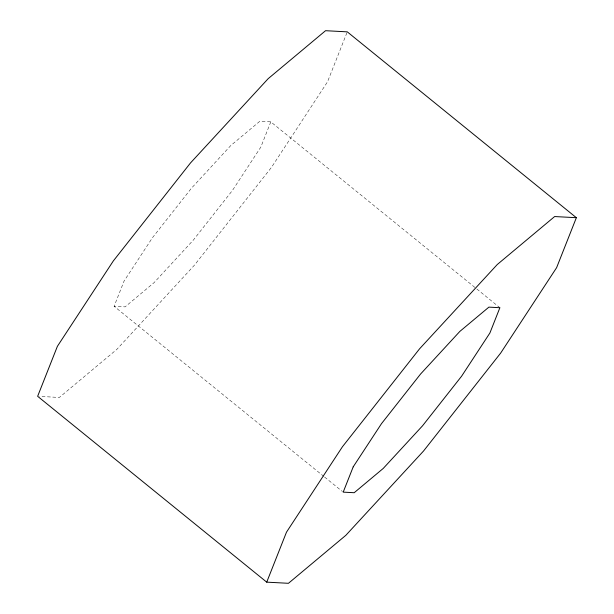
<?xml version="1.0" encoding="UTF-8"?>
<svg xmlns="http://www.w3.org/2000/svg" width="614" height="614" viewBox="0 0 614 614"><rect width="100%" height="100%" fill="white"/><g stroke="black" fill="none" stroke-linecap="round" stroke-linejoin="round"><path stroke-width="0.46" stroke-dasharray="3.07 2.3" d="M323.862 476.449L114.112 306.286L124.105 280.997L152.418 237.772L191.461 188.199L230.764 145.564L259.806 121.28L270.797 121.864L476.088 288.403M270.797 121.864L260.796 147.153L232.483 190.378L193.448 239.951L154.145 282.593L125.102 306.87L114.112 306.286M346.925 32.726L327.515 81.831L271.565 167.246L194.415 265.202L116.744 349.466L59.358 397.45L39.526 396.398M476.832 289.002L499.888 307.714M324.606 477.055L342.458 491.538"/><path stroke-width="0.92" d="M266.729 582.149L286.485 532.169L342.435 446.754L419.585 348.798L497.256 264.534L554.642 216.55L576.362 217.701L556.606 267.681L500.656 353.088L423.506 451.052L345.836 535.316L288.45 583.3L266.729 582.149L37.638 396.299L57.394 346.319L113.344 260.912L190.493 162.948L268.164 78.684L325.55 30.7L347.271 31.851L576.362 217.701M353.203 466.847L343.203 492.136L354.194 492.72L383.236 468.436L422.539 425.801L461.582 376.228L489.895 333.003L499.888 307.714L488.897 307.13L459.855 331.406L420.552 374.049L381.517 423.622L353.203 466.847"/></g></svg>
